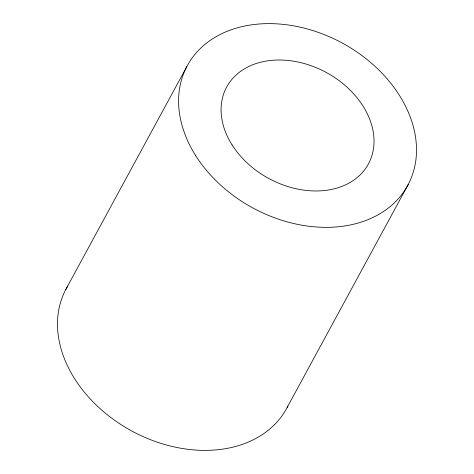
<?xml version="1.0" encoding="UTF-8"?>
<svg xmlns="http://www.w3.org/2000/svg" width="474" height="474" viewBox="0 0 474 474"><rect width="100%" height="100%" fill="white"/><g stroke="black" fill="none" stroke-linecap="round" stroke-linejoin="round"><path stroke-width="0.71" d="M65.69 289.679L186.786 66.65M287.214 407.35L408.31 184.321M287.872 406.064A125.426 93.793 28.5 0 1 131.345 430.748A125.426 93.793 28.5 0 1 67.812 285.905M232.064 144.866A80.627 60.293 28.5 0 0 364.5 169.965A80.627 60.293 28.5 0 0 296.078 61.626A80.627 60.293 28.5 0 0 232.064 144.866M195.685 155.638A125.426 93.793 28.5 0 0 401.697 194.672A125.426 93.793 28.5 0 0 295.261 26.147A125.426 93.793 28.5 0 0 195.685 155.638"/></g></svg>
